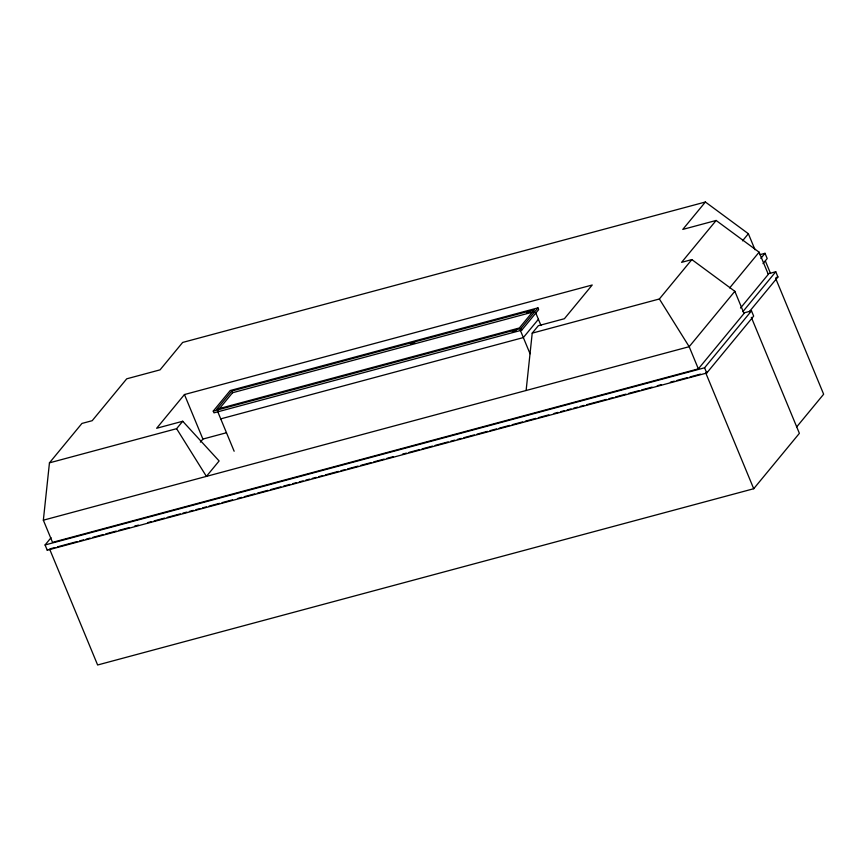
<?xml version="1.0" encoding="UTF-8"?>
<svg xmlns="http://www.w3.org/2000/svg" width="867" height="867" viewBox="0 0 867 867"><rect width="100%" height="100%" fill="white"/><g stroke="black" fill="none" stroke-linecap="round" stroke-linejoin="round"><path stroke-width="1.3" d="M740.516 308.056L768.303 274.351L759.113 252.178L716.131 220.467L681.603 262.343L691.855 259.591L734.848 291.301L744.027 313.475L698.358 368.865L52.529 542.363L43.35 520.189L49.452 462.848L81.931 423.443L92.195 420.69L126.723 378.814L160.059 369.851L182.655 342.443L705.391 202.011L748.373 233.732L755.005 249.739M526.117 390.497L532.219 333.145L538.331 325.721L564.406 318.72L592.215 285.005L184.454 394.539L156.656 428.265L182.72 421.254L219.123 460.962L206.411 476.384L176.608 428.677L182.72 421.254M743.799 312.944L751.494 310.874L753.672 316.119L706.746 373.027L47.241 550.198L45.073 544.964L51.045 537.724M47.241 550.198L47.869 549.44M213.249 411.099L230.199 390.54L537.941 307.872L538.667 309.617L521.717 330.175L213.976 412.844L213.249 411.099L520.991 328.43L537.941 307.872M231.825 390.995L216.761 409.267L519.366 327.975L534.43 309.703L231.825 390.995L232.551 392.74L218.321 410.004M200.375 442.137L202.9 439.07L226.428 432.752M538.407 319.305L523.343 337.577L220.738 418.869M705.391 202.011L682.784 229.419L716.131 220.467M532.219 333.145L659.375 298.985L691.855 259.591M742.52 240.831L748.373 233.732M729.646 287.931L759.113 252.178M760.847 258.377L765.03 253.305L767.197 258.539L763.014 263.622M734.848 291.301L689.178 346.692L43.35 520.189M742.921 311.589L775.77 271.761L777.937 276.996L749.305 311.719M45.073 544.964L704.578 367.792L751.494 310.874M796.697 426.9L823.65 394.225L775.597 278.22M49.571 548.984L97.624 664.989L753.716 488.728L799.385 433.337L751.331 317.333M410.871 343.95L414.784 342.898M526.93 312.77L530.842 311.719M232.551 392.74L533.855 311.795M759.795 254.714L765.03 253.305M512.267 331.823L516.179 330.771M49.452 462.848L176.608 428.677M768.075 273.82L775.77 271.761M776.225 277.451L777.937 276.996M50.882 548.627L54.805 547.576M57.417 546.871L77.022 541.604M79.634 540.91L83.557 539.848M86.169 539.155L90.092 538.093M92.704 537.399L103.162 534.581M105.774 533.888L116.232 531.07M118.844 530.376L129.302 527.57M134.526 526.161L138.449 525.109M147.596 522.649L151.519 521.598M154.131 520.894L164.589 518.087M167.201 517.382L180.271 513.871M182.883 513.166L186.806 512.115M189.418 511.411L193.341 510.36M195.953 509.655L199.876 508.604M202.488 507.899L206.411 506.848M209.023 506.144L219.481 503.337M222.093 502.632L232.551 499.825M237.775 498.417L241.698 497.365M244.31 496.672L254.768 493.854M257.38 493.16L267.838 490.343M270.45 489.649L280.908 486.831M283.52 486.138L290.055 484.382M292.667 483.678L296.59 482.626M299.202 481.922L303.125 480.871M305.737 480.166L309.66 479.115M312.272 478.411L316.195 477.359M318.807 476.655L322.73 475.604M325.342 474.899L338.412 471.388M341.024 470.683L344.947 469.632M347.559 468.928L358.017 466.121M360.629 465.416L371.087 462.61M373.699 461.905L384.157 459.098M386.769 458.394L393.304 456.638M402.451 454.178L406.374 453.127M408.986 452.422L419.444 449.615M422.056 448.911L432.514 446.104M435.126 445.4L448.196 441.888M450.807 441.195L454.731 440.133M457.342 439.439L461.266 438.377M463.878 437.683L474.336 434.876M476.948 434.172L487.406 431.365M490.018 430.661L496.553 428.905M499.164 428.2L509.623 425.394M512.234 424.689L522.693 421.882M525.304 421.178L535.763 418.371M538.374 417.666L548.833 414.86M554.056 413.451L557.98 412.399M560.591 411.695L564.515 410.644M567.126 409.939L571.05 408.888M573.661 408.184L577.585 407.132M580.196 406.428L584.12 405.377M586.731 404.672L606.336 399.405M608.948 398.712L612.871 397.65M615.483 396.956L625.941 394.138M628.553 393.445L639.012 390.627M641.623 389.933L652.082 387.115M657.305 385.717L661.228 384.666M670.375 382.206L674.298 381.155M676.91 380.45L687.368 377.644M689.98 376.939L700.438 374.132M707.374 372.268L705.662 372.723L753.716 488.728M659.375 298.985L689.178 346.692L698.358 368.865M765.377 261.01L770.546 273.484M704.578 367.792L706.746 373.027M535.622 312.564L540.986 325.526M520.991 328.43L521.717 330.175M520.092 329.72L530.051 353.758M217.476 411.012L234.144 451.241M184.454 394.539L202.9 439.07"/></g></svg>
